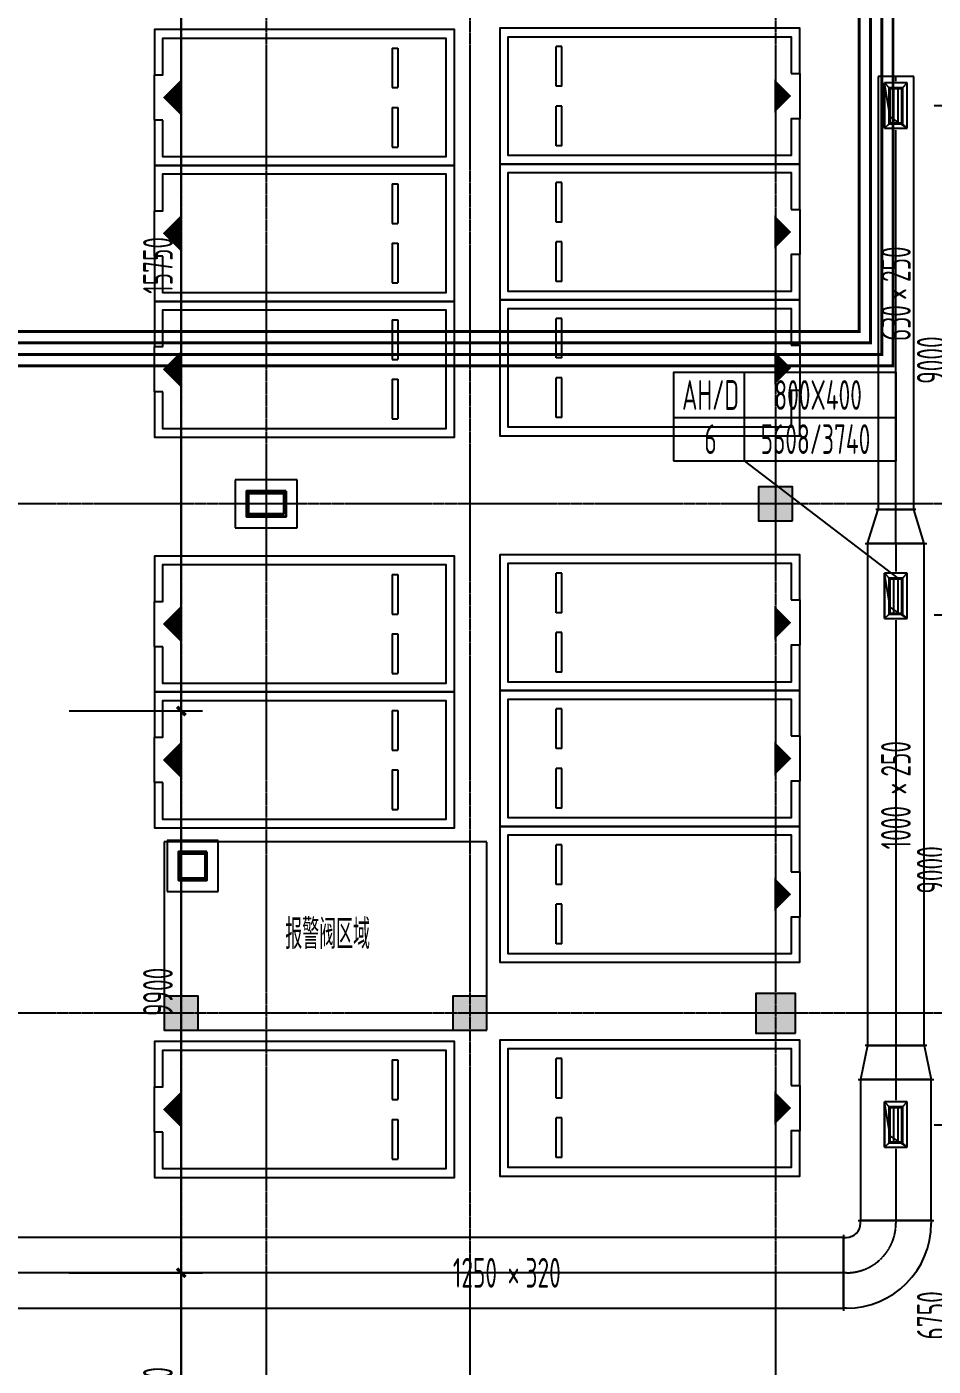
# Model space of a CAD drawing. Extents: x -20827274 to 1300756471, y -549375 to 3431892.
# Drawn here: x 82512 to 98526, y -222745 to -199085 of the extents above; entities that cross this region are included whole.
import ezdxf

# ---------------------------------------------------------------- set-up
doc = ezdxf.new("R2010")
doc.units = 0
doc.header["$LTSCALE"] = 10
for name, pattern in [('CENTER2', [1.125, 0.75, -0.125, 0.125, -0.125]), ('DASH', [0.35, 0.25, -0.1]), ('暖附图底图$0$DASH', [0.35, 0.25, -0.1]), ('暖附图底图$0$DOTE', [2.42, 2, -0.2, 0.02, -0.2])]:
    doc.linetypes.add(name, pattern=pattern)
for name, color, linetype in [('1-zs', 3, 'Continuous'), ('1-标注暖通', 4, 'Continuous'), ('DUCT-排烟中心线', 5, 'CENTER2'), ('DUCT-排烟标注', 3, 'Continuous'), ('DUCT-排烟法兰', 4, 'Continuous'), ('DUCT-排烟管', 2, 'Continuous'), ('DUCT-排烟管立管', 2, 'Continuous'), ('DUCT-排烟管端线', 4, 'Continuous'), ('DUCT-排风风口', 7, 'Continuous'), ('H-PIPE-空冷供水', 122, 'Continuous'), ('H-PIPE-空冷回水', 122, 'DASH'), ('H-TH_DIM', 3, 'Continuous'), ('PUB_HATCH', 8, 'Continuous'), ('暖附图底图$0$00-停车位', 8, 'Continuous'), ('暖附图底图$0$1-标注暖通', 8, 'Continuous'), ('暖附图底图$0$A-COLUMN', 8, 'Continuous'), ('暖附图底图$0$A-ROOM_NAME', 8, 'Continuous'), ('暖附图底图$0$DOTE', 8, 'Continuous'), ('暖附图底图$0$S-柱', 8, 'Continuous'), ('暖附图底图$0$S-柱-填充', 8, 'Continuous')]:
    doc.layers.add(name, color=color, linetype=linetype)
doc.styles.add('8B2_02', font='tssdeng.shx', dxfattribs={"width": 0.6, "bigfont": 'TSSDCHN.shx'})
doc.styles.add('8B2_02_T3', font='tssdeng.shx', dxfattribs={"width": 0.6, "bigfont": 'TSSDCHN.shx'})
doc.styles.add('暖附图底图$0$8B2_02', font='tssdeng.shx', dxfattribs={"width": 0.6, "bigfont": 'TSSDCHN.shx'})
doc.dimstyles.new('_TCH_ARCH&&150', dxfattribs={"dimtxt": 525, "dimasz": 150, "dimexe": 375, "dimexo": 450, "dimgap": 150, "dimtad": 1, "dimdec": 0, "dimrnd": 50, "dimzin": 0, "dimdsep": 46, "dimtxsty": '8B2_02_T3', "dimblk": 'ARCHTICK', "dimcen": 0.09, "dimclrt": 7, "dimazin": 2, "dimtfac": 1, "dimtdec": 0, "dimtix": 1, "dimtmove": 2, "dimatfit": 3, "dimfxl": 0, "dimtolj": 1, "dimtzin": 0, "dimarcsym": 0})

# ---------------------------------------------------------------- blocks, each defined once
blk = doc.blocks.new('$风口$00000108')
for p, q in [((-250, 135), (-190, 75)), ((-250, -135), (-250, 135)), ((200, 25), (-190, 25)), ((250, 135), (200, 75)), ((250, 135), (250, -135)), ((-250, -135), (-190, -75)), ((250, -135), (-250, -135)), ((200, -25), (-190, -25)), ((200, -75), (250, -135))]:
    blk.add_line(p, q)
at = {"linetype": 'Continuous'}
blk.add_line((250, 135), (-250, 135), dxfattribs=at)
at = {"lineweight": 40}
for p, q in [((-190, 75), (200, 75)), ((-190, -75), (-190, 75)), ((200, 75), (200, -75)), ((-190, -75), (200, -75))]:
    blk.add_line(p, q, dxfattribs=at)
blk = doc.blocks.new('暖附图底图$0$车位2400x5300')
at = {"layer": '暖附图底图$0$00-停车位', "color": 251}
for p, q in [((-875, -1000), (-175, -1000)), ((-875, -1100), (-875, -1000)), ((-875, -1100), (-175, -1100)), ((-175, -1100), (-175, -1000)), ((175, -1000), (875, -1000)), ((175, -1100), (175, -1000)), ((175, -1100), (875, -1100)), ((875, -1100), (875, -1000)), ((400, -5300), (-400, -5300))]:
    blk.add_line(p, q, dxfattribs=at)
blk.add_lwpolyline([(400, -5150), (400, -5300), (1200, -5300), (1200, 0), (-1200, 0), (-1200, -5300), (-400, -5300), (-400, -5150), (-1050, -5150), (-1050, -150), (1050, -150), (1050, -5150), (400, -5150)], dxfattribs=at)
blk.add_lwpolyline([(0, -5150, 0, 600, 0), (0, -4850, 600, 600, 0)], format="xyseb", dxfattribs=at)
blk = doc.blocks.new('暖附图底图$0$A$C7EFF042E')
at = {"layer": '暖附图底图$0$A-COLUMN', "color": 6}
for p, q in [((70300, -26825), (69200, -26825)), ((69200, -26825), (69200, -27675)), ((70300, -27675), (70300, -26825)), ((69200, -27675), (70300, -27675)), ((68900, -33200), (68000, -33200)), ((68000, -33200), (68000, -34100)), ((68900, -34100), (68900, -33200)), ((68000, -34100), (68900, -34100))]:
    blk.add_line(p, q, dxfattribs=at)
at = {"layer": '暖附图底图$0$S-柱', "color": 6, "lineweight": 35}
for points in [[(70100, -27025), (69400, -27025), (69400, -27475), (70100, -27475)], [(70100, -27025), (69400, -27025), (69400, -27475), (70100, -27475)], [(68700, -33400), (68200, -33400), (68200, -33900), (68700, -33900)], [(68700, -33400), (68200, -33400), (68200, -33900), (68700, -33900)]]:
    blk.add_lwpolyline(points, close=True, dxfattribs=at)
at = {"layer": '暖附图底图$0$S-柱-填充', "color": 6, "lineweight": 35}
for points in [[(70060, -27435), (69440, -27435), (69440, -27065), (70060, -27065)], [(68670, -33870), (68230, -33870), (68230, -33430), (68670, -33430)]]:
    blk.add_lwpolyline(points, close=True, dxfattribs=at)
blk = doc.blocks.new('_FZH')
blk.add_lwpolyline([(-0.5, -0.5), (0.5, -0.5), (0.5, 0.5), (-0.5, 0.5)], close=True)
at = {"layer": 'PUB_HATCH'}
blk.add_solid([(-0.5, -0.5), (0.5, -0.5), (-0.5, 0.5), (0.5, 0.5)], dxfattribs=at)
blk = doc.blocks.new('暖附图底图$0$AFSFCS')
at = {"linetype": '暖附图底图$0$DASH'}
blk.add_lwpolyline([(84941.4, -216810.4), (90641.4, -216810.4), (90641.4, -213485.4), (84941.4, -213485.4)], close=True, dxfattribs=at)
at = {"layer": '暖附图底图$0$DOTE', "color": 16, "linetype": '暖附图底图$0$DOTE', "ltscale": 1.5}
for p, q in [((85241.4, -155629.3), (85241.4, -385768.2)), ((95741.4, -155629.3), (95741.4, -385768.2)), ((145070.3, -207510.4), (4332, -207510.4)), ((145070.3, -216510.4), (4332, -216510.4))]:
    blk.add_line(p, q, dxfattribs=at)
at = {"layer": '暖附图底图$0$DOTE', "color": 127, "linetype": '暖附图底图$0$DOTE', "ltscale": 1.5}
for p, q in [((86741.4, -155629.3), (86741.4, -385768.2)), ((90341.4, -155629.3), (90341.4, -385768.2))]:
    blk.add_line(p, q, dxfattribs=at)
blk.add_blockref('暖附图底图$0$A$C7EFF042E', (16991.4, -180260.4))
at = {"layer": '暖附图底图$0$00-停车位'}
for p, rotation in [((90066.4, -200335.4), 270), ((90866.4, -200310.4), 90), ((90066.4, -202735.4), 270), ((90866.4, -202710.4), 90), ((90066.4, -205135.4), 270), ((90866.4, -205110.4), 90), ((90066.4, -209635.4), 270), ((90866.4, -209610.4), 90), ((90066.4, -212035.4), 270), ((90866.4, -212010.4), 90), ((90866.4, -214410.4), 90), ((90066.4, -218210.4), 270), ((90866.4, -218185.4), 90)]:
    blk.add_blockref('暖附图底图$0$车位2400x5300', p, dxfattribs=dict(at, rotation=rotation))
at = {"layer": '暖附图底图$0$A-COLUMN', "rotation": 90}
for p, xscale, yscale, zscale in [((95741.4, -207510.4), 600, 600, 600), ((85241.4, -216510.4), 600, 600, 600), ((90341.4, -216510.4), 600, 600, 600), ((95741.4, -216510.4), 700, 700, 700)]:
    blk.add_blockref('_FZH', p, dxfattribs=dict(at, xscale=xscale, yscale=yscale, zscale=zscale))
at = {"layer": '暖附图底图$0$A-ROOM_NAME', "style": '暖附图底图$0$8B2_02', "width": 0.6}
blk.add_text('报警阀区域', height=525, dxfattribs=at).set_placement((87078.8, -215374.5))
blk = doc.blocks.new('暖附图底图')
at = {"layer": '暖附图底图$0$1-标注暖通', "linetype": '暖附图底图$0$DASH'}
blk.add_blockref('暖附图底图$0$AFSFCS', (500000, 0), dxfattribs=at)
blk = doc.blocks.new('_ArchTick')
at = {"color": 0, "linetype": 'ByBlock', "const_width": 0.4}
blk.add_lwpolyline([(-0.5, -0.5), (0.5, 0.5)], dxfattribs=at)
blk = doc.blocks.new('*D1207')
at = {"layer": 'Defpoints', "color": 0, "transparency": 16777216}
for p in [(82812, -195429), (85241, -195429), (82812, -211171)]:
    blk.add_point(p, dxfattribs=at)
at = {"layer": 'H-TH_DIM', "color": 0, "lineweight": -2, "transparency": 16777216}
for p, q in [((83262, -195429), (85616, -195429)), ((85241, -211171), (85241, -195429)), ((83262, -211171), (85616, -211171))]:
    blk.add_line(p, q, dxfattribs=at)
at = {"layer": 'H-TH_DIM', "color": 0, "lineweight": -2, "transparency": 16777216, "xscale": 150, "yscale": 150, "zscale": 150}
for p, rotation in [((85241, -195429), 90), ((85241, -211171), 270)]:
    blk.add_blockref('_ArchTick', p, dxfattribs=dict(at, rotation=rotation))
at = {"layer": 'H-TH_DIM', "color": 7, "transparency": 16777216, "insert": (84829, -203300), "char_height": 525, "attachment_point": 5, "rotation": 90, "style": '8B2_02_T3'}
blk.add_mtext('\\A1;15750', dxfattribs=at)
blk = doc.blocks.new('*D1208')
at = {"layer": 'Defpoints', "color": 0, "transparency": 16777216}
for p in [(82812, -211171), (85241, -211171), (82812, -221095)]:
    blk.add_point(p, dxfattribs=at)
at = {"layer": 'H-TH_DIM', "color": 0, "lineweight": -2, "transparency": 16777216}
for p, q in [((83262, -211171), (85616, -211171)), ((85241, -221095), (85241, -211171)), ((83262, -221095), (85616, -221095))]:
    blk.add_line(p, q, dxfattribs=at)
at = {"layer": 'H-TH_DIM', "color": 0, "lineweight": -2, "transparency": 16777216, "xscale": 150, "yscale": 150, "zscale": 150}
for p, rotation in [((85241, -211171), 90), ((85241, -221095), 270)]:
    blk.add_blockref('_ArchTick', p, dxfattribs=dict(at, rotation=rotation))
at = {"layer": 'H-TH_DIM', "color": 7, "transparency": 16777216, "insert": (84829, -216133), "char_height": 525, "attachment_point": 5, "rotation": 90, "style": '8B2_02_T3'}
blk.add_mtext('\\A1;9900', dxfattribs=at)
blk = doc.blocks.new('*D1209')
at = {"layer": 'Defpoints', "color": 0, "transparency": 16777216}
for p in [(82812, -221095), (85241, -221095), (82812, -225210)]:
    blk.add_point(p, dxfattribs=at)
at = {"layer": 'H-TH_DIM', "color": 0, "lineweight": -2, "transparency": 16777216}
for p, q in [((83262, -221095), (85616, -221095)), ((85241, -225210), (85241, -221095)), ((83262, -225210), (85616, -225210))]:
    blk.add_line(p, q, dxfattribs=at)
at = {"layer": 'H-TH_DIM', "color": 0, "lineweight": -2, "transparency": 16777216, "xscale": 150, "yscale": 150, "zscale": 150}
for p, rotation in [((85241, -221095), 90), ((85241, -225210), 270)]:
    blk.add_blockref('_ArchTick', p, dxfattribs=dict(at, rotation=rotation))
at = {"layer": 'H-TH_DIM', "color": 7, "transparency": 16777216, "insert": (84829, -223153), "char_height": 525, "attachment_point": 5, "rotation": 90, "style": '8B2_02_T3'}
blk.add_mtext('\\A1;4100', dxfattribs=at)
blk = doc.blocks.new('*D1212')
at = {"layer": 'Defpoints', "color": 0, "transparency": 16777216}
for p in [(98094, -200473), (98913, -200473), (98094, -209473)]:
    blk.add_point(p, dxfattribs=at)
at = {"layer": 'H-TH_DIM', "color": 0, "lineweight": -2, "transparency": 16777216}
for p, q in [((98544, -200473), (99288, -200473)), ((98913, -209473), (98913, -200473)), ((98544, -209473), (99288, -209473))]:
    blk.add_line(p, q, dxfattribs=at)
at = {"layer": 'H-TH_DIM', "color": 0, "lineweight": -2, "transparency": 16777216, "xscale": 150, "yscale": 150, "zscale": 150}
for p, rotation in [((98913, -200473), 90), ((98913, -209473), 270)]:
    blk.add_blockref('_ArchTick', p, dxfattribs=dict(at, rotation=rotation))
at = {"layer": 'H-TH_DIM', "color": 7, "transparency": 16777216, "insert": (98500, -204973), "char_height": 525, "attachment_point": 5, "rotation": 90, "style": '8B2_02_T3'}
blk.add_mtext('\\A1;9000', dxfattribs=at)
blk = doc.blocks.new('*D1213')
at = {"layer": 'Defpoints', "color": 0, "transparency": 16777216}
for p in [(98094, -209473), (98913, -209473), (98094, -218484)]:
    blk.add_point(p, dxfattribs=at)
at = {"layer": 'H-TH_DIM', "color": 0, "lineweight": -2, "transparency": 16777216}
for p, q in [((98544, -209473), (99288, -209473)), ((98913, -218484), (98913, -209473)), ((98544, -218484), (99288, -218484))]:
    blk.add_line(p, q, dxfattribs=at)
at = {"layer": 'H-TH_DIM', "color": 0, "lineweight": -2, "transparency": 16777216, "xscale": 150, "yscale": 150, "zscale": 150}
for p, rotation in [((98913, -209473), 90), ((98913, -218484), 270)]:
    blk.add_blockref('_ArchTick', p, dxfattribs=dict(at, rotation=rotation))
at = {"layer": 'H-TH_DIM', "color": 7, "transparency": 16777216, "insert": (98500, -213979), "char_height": 525, "attachment_point": 5, "rotation": 90, "style": '8B2_02_T3'}
blk.add_mtext('\\A1;9000', dxfattribs=at)
blk = doc.blocks.new('*D1214')
at = {"layer": 'Defpoints', "color": 0, "transparency": 16777216}
for p in [(98094, -218484), (98913, -218484), (98094, -225210)]:
    blk.add_point(p, dxfattribs=at)
at = {"layer": 'H-TH_DIM', "color": 0, "lineweight": -2, "transparency": 16777216}
for p, q in [((98544, -218484), (99288, -218484)), ((98913, -225210), (98913, -218484)), ((98544, -225210), (99288, -225210))]:
    blk.add_line(p, q, dxfattribs=at)
at = {"layer": 'H-TH_DIM', "color": 0, "lineweight": -2, "transparency": 16777216, "xscale": 150, "yscale": 150, "zscale": 150}
for p, rotation in [((98913, -218484), 90), ((98913, -225210), 270)]:
    blk.add_blockref('_ArchTick', p, dxfattribs=dict(at, rotation=rotation))
at = {"layer": 'H-TH_DIM', "color": 7, "transparency": 16777216, "insert": (98500, -221847), "char_height": 525, "attachment_point": 5, "rotation": 90, "style": '8B2_02_T3'}
blk.add_mtext('\\A1;6750', dxfattribs=at)

msp = doc.modelspace()

# ---------------------------------------------------------------- hatches: boundary and pattern name
at = {"layer": 'H-PIPE-空冷供水', "linetype": 'Continuous'}
for points in [[(97415.5, -204670.4), (97441.7, -204670.4), (97441.7, -204696.6)], [(97415.5, -204670.4), (97415.5, -204696.6), (97441.7, -204696.6)], [(97815.5, -205075.5), (97841.7, -205075.5), (97841.7, -205101.7)], [(97815.5, -205075.5), (97815.5, -205101.7), (97841.7, -205101.7)]]:
    msp.add_hatch(color=256, dxfattribs=at).paths.add_polyline_path(points)
at = {"layer": 'H-PIPE-空冷回水', "linetype": 'DASH'}
for points in [[(97215.5, -204470.4), (97241.7, -204470.4), (97241.7, -204496.6)], [(97215.5, -204470.4), (97215.5, -204496.6), (97241.7, -204496.6)], [(97615.5, -204875.5), (97641.7, -204875.5), (97641.7, -204901.7)], [(97615.5, -204875.5), (97615.5, -204901.7), (97641.7, -204901.7)]]:
    msp.add_hatch(color=256, dxfattribs=at).paths.add_polyline_path(points)

# ---------------------------------------------------------------- linework, layer by layer
at = {"layer": '1-标注暖通'}
msp.add_line((95188.3, -206753.3), (97904, -208831.1, 2600), dxfattribs=at)
msp.add_lwpolyline([(93935.8, -206753.3), (97871.8, -206753.3), (97871.8, -205194.5), (93935.8, -205194.5)], close=True, dxfattribs=at)
for points in [[(95188.3, -205194.5), (95188.3, -206753.3)], [(93935.8, -205984.9), (97871.8, -205984.9)]]:
    msp.add_lwpolyline(points, dxfattribs=at)
at = {"layer": 'DUCT-排烟中心线'}
for p, q in [((97867, -200043.3), (97867, -199963.4)), ((97867, -207612.9), (97867, -200903.3)), ((97867, -208213.1), (97867, -207613.1)), ((97867, -208213.3), (97867, -208705.1)), ((97867, -209565.1), (97867, -217080.1)), ((97867, -217080.3), (97867, -217680.3)), ((97867, -217680.5), (97867, -218046)), ((97867, -218906), (97867, -220170.1)), ((97867, -220170.3), (97867, -220220.3)), ((96942, -221095.3), (82077.4, -221095.3)), ((96992, -221095.3), (96942, -221095.3))]:
    msp.add_line(p, q, dxfattribs=at)
msp.add_arc((96992, -220220.3), 875, 270, 0, dxfattribs=at)
at = {"layer": 'DUCT-排烟法兰'}
for p, q in [((98219.5, -207613), (97514.5, -207613)), ((97322, -208213.2), (98412, -208213.2)), ((98412, -217080.2), (97322, -217080.2)), ((97197, -217680.4), (98537, -217680.4)), ((97197, -220170.2), (98537, -220170.2)), ((96941.9, -220425.3), (96941.9, -221765.3))]:
    msp.add_line(p, q, dxfattribs=at)
at = {"layer": 'DUCT-排烟法兰', "color": 18, "true_color": 0x000000}
for p in [(97867, -207612.9, 500), (97867, -207613.1, 500), (97867, -208213.1, 500), (97867, -208213.3, 500), (97867, -217080.1, 500), (97867, -217080.3, 500), (97867, -217680.3, 500), (97867, -217680.5, 500), (97867, -220170.1, 500), (97867, -220170.3, 500), (96941.8, -221095.3, 500), (96942, -221095.3, 500)]:
    msp.add_point(p, dxfattribs=at)
at = {"layer": 'DUCT-排烟管'}
for p, q in [((98182, -199963.4), (97552, -199963.4)), ((97552, -199963.4), (97552, -207612.9)), ((98182, -207612.9), (98182, -199963.4)), ((97367, -208213.1), (97552, -207613.1)), ((97552, -207612.9), (98182, -207612.9)), ((98367, -208213.1), (98182, -207613.1)), ((97367, -208213.3), (97367, -217080.1)), ((98367, -208213.3), (97367, -208213.3)), ((98367, -217080.1), (98367, -208213.3)), ((97367, -217080.3), (97242, -217680.3)), ((97367, -217080.1), (98367, -217080.1)), ((98367, -217080.3), (98492, -217680.3)), ((97242, -217680.5), (97242, -220170.1)), ((98492, -217680.5), (97242, -217680.5)), ((98492, -220170.1), (98492, -217680.5)), ((97242, -220170.1), (98492, -220170.1)), ((97242, -220220.3), (97242, -220170.3)), ((98492, -220170.3), (98492, -220220.3)), ((96942, -220470.3), (82077.4, -220470.3)), ((96942, -220470.3), (96992, -220470.3)), ((96942, -221720.3), (96942, -220470.3)), ((82077.4, -221720.3), (96942, -221720.3)), ((96992, -221720.3), (96942, -221720.3))]:
    msp.add_line(p, q, dxfattribs=at)
for radius in [1500, 250]:
    msp.add_arc((96992, -220220.3), radius, 270, 0, dxfattribs=at)
at = {"layer": 'DUCT-排烟管', "color": 18, "true_color": 0x000000}
for p in [(97867, -207613.1, 500), (97867, -208213.1, 500), (97867, -217080.3, 500), (97867, -217680.3, 500), (97867, -220170.3, 500), (96942, -221095.3, 500)]:
    msp.add_point(p, dxfattribs=at)
at = {"layer": 'DUCT-排烟管立管'}
for p, q in [((98067, -200073.3), (97667, -200073.3)), ((97667, -200073.3), (97667, -200873.3)), ((98067, -200873.3), (98067, -200073.3)), ((97667, -200873.3), (98067, -200873.3)), ((98067, -208735.1), (97667, -208735.1)), ((97667, -208735.1), (97667, -209535.1)), ((98067, -209535.1), (98067, -208735.1)), ((97667, -209535.1), (98067, -209535.1)), ((98067, -218076), (97667, -218076)), ((97667, -218076), (97667, -218876)), ((98067, -218876), (98067, -218076)), ((97667, -218876), (98067, -218876))]:
    msp.add_line(p, q, dxfattribs=at)
at = {"layer": 'DUCT-排烟管端线'}
for p, q in [((97767, -200673.3), (97667, -200073.3)), ((98067, -200873.3), (97767, -200673.3)), ((98182, -207613.1), (97552, -207613.1)), ((97367, -208213.1), (98367, -208213.1)), ((97767, -209335.1), (97667, -208735.1)), ((98067, -209535.1), (97767, -209335.1)), ((98367, -217080.3), (97367, -217080.3)), ((97242, -217680.3), (98492, -217680.3)), ((97767, -218676), (97667, -218076)), ((98067, -218876), (97767, -218676)), ((98492, -220170.3), (97242, -220170.3)), ((96942, -221720.3), (96942, -220470.3))]:
    msp.add_line(p, q, dxfattribs=at)
at = {"layer": 'H-PIPE-空冷供水', "linetype": 'Continuous', "ltscale": 1.5, "const_width": 52.5}
for points in [[(97815.5, -205075.5), (97815.5, -190227.1)], [(97415.5, -204670.4), (97415.5, -190752)], [(62024, -204670.4), (97415.5, -204670.4)], [(61624, -205070.4), (97815.5, -205075.5)]]:
    msp.add_lwpolyline(points, dxfattribs=at)
at = {"layer": 'H-PIPE-空冷回水', "linetype": 'DASH', "ltscale": 1.5, "const_width": 52.5}
for points in [[(97615.5, -204875.5), (97615.5, -190486.7)], [(97215.5, -204470.4), (97215.5, -191011.6)], [(62224, -204470.4), (97215.5, -204470.4)], [(62224, -204873.7), (97615.5, -204875.5)]]:
    msp.add_lwpolyline(points, dxfattribs=at)

# ---------------------------------------------------------------- block references
at = {"layer": '1-zs'}
msp.add_blockref('暖附图底图', (-500000, 0), dxfattribs=at)
at = {"layer": 'DUCT-排风风口', "xscale": 1.6, "yscale": -1.481481481481482, "rotation": 270}
for p in [(97867, -200473.3, 2600), (97867, -209135.1, 2600), (97867, -218476, 2600)]:
    msp.add_blockref('$风口$00000108', p, dxfattribs=at)

# ---------------------------------------------------------------- texts
at = {"layer": '1-标注暖通', "style": '8B2_02', "width": 0.6}
for s, p in [('AH/D', (94089.6, -205852.2)), ('800X400', (95718.3, -205852.2)), ('6', (94483.3, -206631.6)), ('5608/3740', (95476, -206631.6))]:
    msp.add_text(s, height=525, dxfattribs=at).set_placement(p)
at = {"layer": 'DUCT-排烟标注', "style": '8B2_02', "width": 0.6}
for s, p in [('250', (98129.5, -203594.3, 500)), ('×', (98129.5, -203909.3, 500)), ('630', (98129.5, -204636.2, 500)), ('250', (98129.5, -212331.7, 500)), ('×', (98129.5, -212646.7, 500)), ('1000', (98129.5, -213615.9, 500))]:
    msp.add_text(s, height=525, rotation=90, dxfattribs=at).set_placement(p)
for s, p in [('1250', (90039, -221357.8, 500)), ('320', (91323.3, -221357.8, 500)), ('×', (91008.3, -221357.8, 500))]:
    msp.add_text(s, height=525, dxfattribs=at).set_placement(p)

# ---------------------------------------------------------------- dimensions: what is measured, and where the dimension line sits
at = {"layer": 'H-TH_DIM'}
for p1, p2, distance, picture, middle in [((82812.1, -211171.4), (82812.1, -195429.4), -2429.3, '*D1207', (84828.9, -203300.4)), ((98093.9, -209473.3), (98093.9, -200473.3), -818.8, '*D1212', (98500.2, -204973.3)), ((98093.9, -218484), (98093.9, -209473.3), -818.8, '*D1213', (98500.2, -213978.7)), ((82812.1, -221095.3), (82812.1, -211171.4), -2429.3, '*D1208', (84828.9, -216133.3)), ((98093.9, -225210.4), (98093.9, -218484), -818.8, '*D1214', (98500.2, -221847.2)), ((82812.1, -225210.4), (82812.1, -221095.3), -2429.3, '*D1209', (84828.9, -223152.8))]:
    dim = msp.add_aligned_dim(p1=p1, p2=p2, distance=distance, dimstyle='_TCH_ARCH&&150', dxfattribs=at)
    dim.commit()
    dim.dimension.update_dxf_attribs({"geometry": picture, "text_midpoint": middle})

doc.saveas('drawing.dxf')
